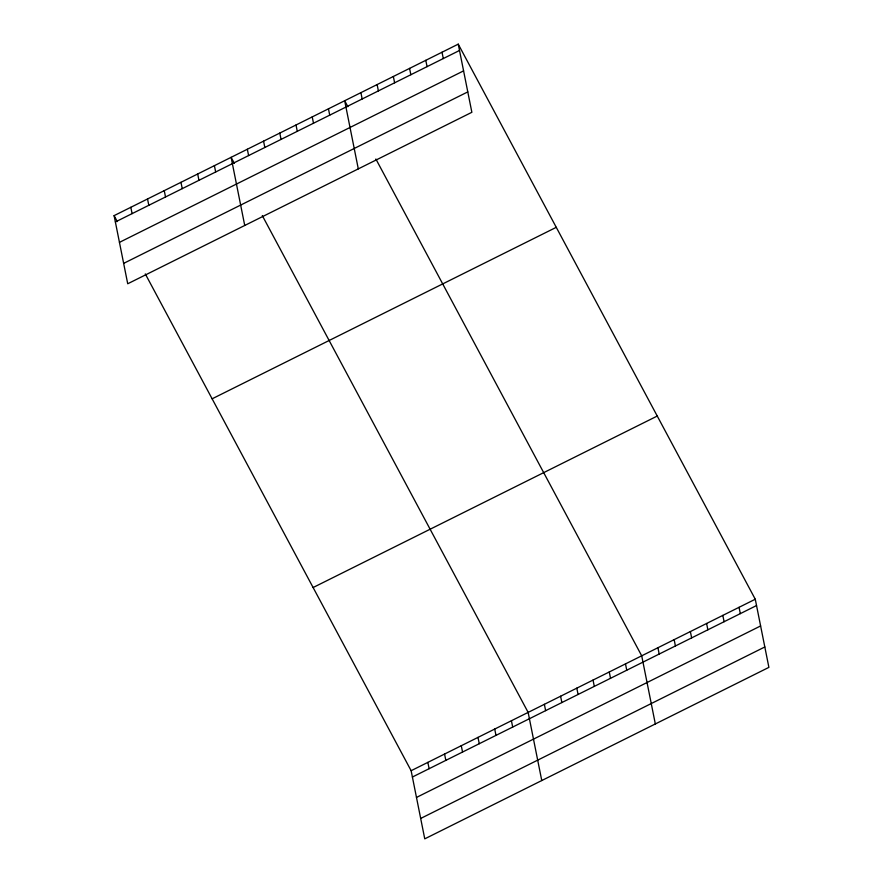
<?xml version="1.0" encoding="UTF-8"?>
<svg xmlns="http://www.w3.org/2000/svg" width="883" height="883" viewBox="0 0 883 883"><rect width="100%" height="100%" fill="white"/><g stroke="black" fill="none" stroke-linecap="round" stroke-linejoin="round"><path stroke-width="1.32" d="M458.244 44.15L471.864 112.296L127.726 283.774L114.106 215.629L458.244 44.15L755.274 599.226L768.894 667.371L424.756 838.85L411.136 770.704L145.298 273.918M115.375 221.964L459.513 50.474M119.448 242.361L463.586 70.883M123.653 263.377L467.791 91.898M212.13 398.807L556.268 227.328M313.123 587.526L657.25 416.048M411.136 770.704L755.274 599.226M412.405 777.029L756.532 605.55M416.478 797.437L760.616 625.948M420.683 818.453L764.81 646.974M347.869 106.688L344.679 100.739L358.299 168.885M375.871 159.017L641.709 655.815L655.329 723.961M234.304 163.278L231.114 157.329L244.734 225.474M262.306 215.607L528.144 712.404L541.765 780.55M114.106 215.629L117.296 221.578M739.049 607.305L740.318 613.63M722.824 615.385L724.093 621.72M706.599 623.475L707.868 629.8M690.374 631.555L691.643 637.89M674.159 639.645L675.418 645.97M657.934 647.725L659.193 654.06M625.484 663.895L626.753 670.219M609.259 671.974L610.528 678.31M593.034 680.065L594.303 686.389M576.809 688.144L578.078 694.48M442.019 52.229L443.288 58.565M560.595 696.234L561.853 702.559M425.794 60.32L427.063 66.644M544.37 704.314L545.628 710.649M409.58 68.399L410.838 74.735M393.354 76.49L394.613 82.814M511.423 720.727L512.692 727.062M377.129 84.569L378.388 90.905M494.712 729.06L495.981 735.384M360.904 92.66L362.173 98.984M478.001 737.382L479.259 743.718M461.279 745.716L462.549 752.04M328.454 108.819L329.723 115.154M444.568 754.049L445.827 760.373M312.229 116.909L313.498 123.234M427.858 762.371L429.116 768.707M296.015 124.989L297.273 131.324M279.79 133.079L281.048 139.404M263.564 141.159L264.834 147.494M247.339 149.238L248.609 155.574M214.403 165.662L215.662 171.986M197.682 173.984L198.951 180.32M180.971 182.317L182.24 188.642M164.26 190.64L165.518 196.975M147.538 198.973L148.808 205.298M130.827 207.306L132.086 213.631"/></g></svg>
